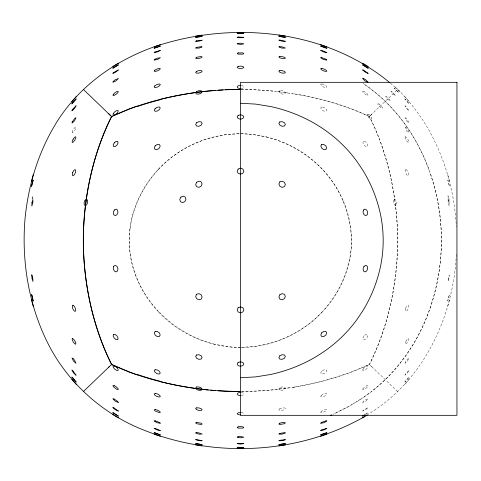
<?xml version="1.0" encoding="UTF-8"?>
<svg xmlns="http://www.w3.org/2000/svg" width="481" height="481" viewBox="0 0 481 481"><rect width="100%" height="100%" fill="white"/><g stroke="black" fill="none" stroke-linecap="round" stroke-linejoin="round"><path stroke-width="0.36" stroke-dasharray="2.4 1.8" d="M456.337 254.389C453.427 317.28 423.07 381.397 367.851 414.442M32.768 199.17L32.979 195.821L31.98 199.026M447.745 306.253L449.507 299.831M404.792 384.385L409.211 379.401M369.811 116.161L369.414 116.54C354.04 109.319 337.909 103.776 321.464 99.567A195.923 100.21 0 0 0 294.408 93.915L273.196 91.071L251.461 89.574A157.377 80.495 0 0 0 241.234 89.382M371.909 114.147L369.414 116.54C344.949 105.044 318.644 97.775 291.997 93.518M370.701 115.308L397.667 89.382C434.253 125.192 453.769 175.968 456.337 226.611M376.467 387.5C437.421 336.351 456.186 245.538 429.707 171.903M375.168 388.57L371.218 391.702M369.504 393.001L361.67 398.551M360.269 399.483L347.3 407.245L333.76 413.967M365.987 414.303L368.218 412.698L365.253 414.231M356.247 402.038C393.903 379.256 420.959 341.059 432.978 298.96A208.79 208.79 0 0 0 440.482 260.227L441.095 252.345A202.345 202.345 0 0 0 441.095 228.655L440.482 220.773A208.79 208.79 0 0 0 432.978 182.04C421.681 142.46 397.174 106.193 362.782 83.195M353.138 403.92L354.581 403.06M350.234 405.609L351.689 404.774M348.472 406.595L332.888 414.357M325.499 380.369L348.478 373.148L369.414 364.46C403.264 295.905 406.295 213.468 380.399 141.799M323.406 380.928L308.141 384.517L291.997 387.482M241.089 88.504L242.857 88.137L243.831 86.971L242.857 85.804L241.089 85.444M241.089 395.556L242.857 395.196L243.831 394.029L242.857 392.863L241.089 392.496M294.408 387.091L273.196 389.929L251.461 391.426A157.377 80.495 0 0 1 241.234 391.618M289.634 387.848L265.386 390.632L241.125 391.618M241.252 347.402L256.199 346.248L266.498 344.228A114.664 114.664 0 0 0 314.364 319.558A110.997 110.997 0 0 0 322.709 311.496M239.003 133.724L224.807 134.83L214.502 136.826A114.682 114.682 0 0 0 166.546 161.454A111.015 111.015 0 0 0 158.303 169.384M241.125 89.382L257.96 89.869L275.198 91.282M240.5 347.42L230.02 346.909L214.502 344.276M240.5 133.688L250.986 134.211L266.504 136.875M277.627 91.552L282.461 92.148M284.866 92.466L289.634 93.152M241.089 412.584L242.857 412.848L243.831 413.708M390.398 83.195L397.667 89.382M371.909 366.853L369.414 364.46C354.04 371.681 337.909 377.224 321.464 381.433A195.923 100.222 0 0 1 294.414 387.097M369.811 364.838L369.414 364.46C376.833 349.879 382.575 334.487 386.958 318.735A183.982 96.849 90 0 0 391.612 299.374C394.817 283.483 396.807 267.34 397.456 251.136A144.023 75.806 -90 0 0 397.456 229.864C396.807 213.66 394.823 197.517 391.606 181.626A183.982 96.837 90 0 0 386.958 162.271C382.587 146.513 376.827 131.127 369.414 116.54L374.597 127.447L379.756 140.061M395.262 87.073L400.066 91.691M371.705 366.654L397.667 391.618M404.792 96.615L409.211 101.599M343.266 201.076C353.445 224.344 354.25 251.461 345.19 275.216A108.472 108.472 0 0 1 322.691 311.478M428.872 169.577C419.558 144.005 404.864 120.268 385.221 101.347A171.434 171.434 0 0 0 363.059 83.405M447.745 174.747L449.507 181.169M266.492 136.917A114.676 114.676 0 0 1 314.231 161.43A111.015 111.015 0 0 1 322.721 169.619A108.748 108.748 0 0 1 343.278 201.07M158.321 169.402A108.484 108.484 0 0 0 135.63 205.784C126.587 229.533 127.327 256.638 137.482 279.912A108.748 108.748 0 0 0 158.327 311.718M166.426 319.522A110.997 110.997 0 0 1 158.315 311.73M214.514 344.234A114.676 114.676 0 0 1 166.414 319.54M393.428 200.198L393.356 202.495L394.306 204.792L395.731 205.742L396.783 204.792L396.861 202.495L395.905 200.198L394.486 199.242L393.428 200.198M130.044 228.337C120.959 300.12 193.031 360.125 262.139 345.208A115.224 115.224 0 0 0 308.441 324.338C331.054 306.998 346.783 281.066 350.751 252.772C353.391 230.05 347.841 206.974 336.207 187.38C312.385 148.28 263.594 126.653 218.663 135.901A115.242 115.242 0 0 0 172.354 156.77C149.747 174.104 134.013 200.036 130.044 228.337M72.192 131.517L72.144 132.66C74.176 131.746 75.776 129.365 75.86 127.134L74.82 127.609L73.298 129.431L72.192 131.517M405.267 136.784L405.188 137.969L406.174 140.127L407.641 141.991L408.73 142.472L408.808 141.282L407.828 139.123L406.361 137.259L405.267 136.784M362.999 369.077L362.872 370.412L364.213 370.46L366.233 369.198L367.755 367.358L367.875 366.017L366.534 365.969L364.514 367.231L362.999 369.077M447.901 299.994L447.811 300.98L449.44 294.522L447.901 299.994M448.021 195.821L448.232 199.17L449.23 202.375L449.02 199.026L448.021 195.821M448.208 278.138L448.07 281.493L449.044 278.277L449.182 274.922L448.208 278.138M448.07 199.507L448.208 202.862L449.182 206.078L449.044 202.723L448.07 199.507M405.627 308.327L405.273 310.534L405.934 311.447L407.221 310.534L408.375 308.327L408.724 306.12L408.062 305.213L406.782 306.12L405.627 308.327M405.206 362.247L405.026 363.329L407.563 361.063L408.976 357.966L406.433 360.233L405.206 362.247M363.263 141.39L362.927 142.929L364.021 145.07L365.909 146.567L367.484 146.537L367.827 144.997L366.726 142.851L364.838 141.36L363.263 141.39M363.083 388.438L362.716 389.568L363.907 389.52L365.957 388.329L367.664 386.682L368.031 385.552L366.847 385.6L363.083 388.438M405.255 374.302L404.888 375.264L407.359 372.985L409.109 370.111L405.255 374.302M321.236 395.412L320.731 396.633L321.993 397.035L324.284 396.38L326.262 395.045L326.767 393.819L325.505 393.422L323.214 394.077L321.236 395.412M406.174 340.873L405.188 343.031L405.267 344.216L406.361 343.741L407.828 341.877L408.808 339.718L408.73 338.528L407.641 339.009L406.174 340.873M364.021 335.93L362.927 338.071L363.263 339.61L364.838 339.64L366.726 338.149L367.827 336.003L367.484 334.463L365.909 334.433L364.021 335.93M321.621 371.344L320.737 373.028L321.621 374.026L323.749 373.761L325.884 372.384L326.767 370.701L325.884 369.703L323.749 369.967L321.621 371.344M363.155 401.569L362.62 402.519L365.764 401.22L368.127 398.779L364.983 400.078L363.155 401.569M405.327 381.241L404.816 382.088L409.187 377.062L405.327 381.241M321.32 411.363L320.671 412.343L321.825 412.584L324.104 411.94L326.178 410.792L326.827 409.812L325.673 409.572L323.394 410.215L321.32 411.363M279.828 387.86L278.872 389.249L279.828 390.277L282.125 390.344L284.421 389.406L285.377 388.017L284.421 386.989L282.125 386.922L279.828 387.86M405.934 169.552L405.273 170.466L405.627 172.673L406.782 174.88L408.062 175.787L408.724 174.88L408.375 172.673L407.221 170.466L405.934 169.552M363.215 410.329L362.566 411.123L365.62 409.722L368.187 407.551L363.215 410.329M321.621 106.974L320.737 107.972L321.621 109.656L323.749 111.033L325.884 111.297L326.767 110.299L325.884 108.616L323.749 107.239L321.621 106.974M279.816 408.706L278.86 409.77L279.816 410.479L282.125 410.419L284.433 409.62L285.389 408.555L284.433 407.846L282.125 407.906L279.816 408.706M279.828 90.723L278.872 91.751L279.828 93.14L282.125 94.078L284.421 94.011L285.377 92.983L284.421 91.594L282.125 90.656L279.828 90.723M321.993 83.965L320.731 84.367L321.236 85.588L323.214 86.923L325.505 87.578L326.767 87.181L326.262 85.955L324.284 84.62L321.993 83.965M368.398 114.207L367.051 114.195L367.111 115.542L368.542 117.454L370.508 118.807L371.849 118.819L371.795 117.472L370.364 115.56L368.398 114.207M363.907 91.48L362.716 91.432L363.083 92.562L366.847 95.4L368.031 95.448L367.664 94.318L365.957 92.671L363.907 91.48M379.034 103.998L377.856 103.812L378.084 104.984L381.475 108.249L382.654 108.429L382.425 107.263L379.034 103.998M386.664 96.669L385.612 96.35L387.53 99.164L390.416 100.968L388.504 98.154L386.664 96.669M406.18 127.609L405.14 127.134C405.224 129.365 406.824 131.746 408.856 132.66L408.808 131.517L406.18 127.609M391.889 91.655L390.957 91.216L393.031 93.861L395.755 95.833L391.889 91.655M406.006 118.164L405.026 117.671L406.433 120.767L408.976 123.034L408.796 121.958L406.006 118.164M405.76 106.283L404.888 105.736L406.637 108.604L409.109 110.889L405.76 106.283M394.985 88.684L394.161 88.131L398.965 92.749L394.985 88.684M405.585 99.537L404.816 98.912L409.187 103.938L405.585 99.537M448.196 180.928L447.811 180.02L449.44 186.478L448.196 180.928"/><path stroke-width="0.72" d="M31.493 181.169L33.255 174.747M71.789 101.599L76.208 96.615M389.838 82.72C325.577 29.293 232.209 20.515 154.605 46.675C115.446 60.414 79.894 85.72 57.455 121.008C38.811 150.535 28.247 184.638 24.982 219.306C21.525 261.255 28.632 304.22 47.264 342.087C65.626 379.287 97.174 409.127 134.848 426.304C207.341 458.658 295.562 456.126 364.772 416.504M83.333 391.618L109.295 366.654M108.616 367.31L111.586 364.46L128.439 371.627M111.189 364.838L111.586 364.46C141.937 378.679 174.994 386.538 208.243 389.971M364.267 414.869L362.53 416.161L364.983 414.917M112.77 66.564L118.482 63.143M362.518 417.857L367.394 414.935M112.386 116.161L111.586 116.54C73.906 193.284 73.906 287.716 111.586 364.46C104.167 349.879 98.425 334.487 94.042 318.735A183.982 96.849 -90 0 1 89.388 299.374C86.183 283.483 84.193 267.34 83.544 251.136A144.023 75.806 -90 0 1 83.544 229.864C84.193 213.66 86.177 197.517 89.394 181.626A183.982 96.837 -90 0 1 94.042 162.271C98.413 146.513 104.173 131.127 111.586 116.54L128.439 109.373M113.269 115.753C145.43 101.028 180.459 93.242 215.614 90.368M330.688 415.325L331.716 414.875M154.094 46.831L160.401 44.691M320.599 436.309L326.906 434.169M240.5 85.323L238.143 85.804L237.169 86.971L238.143 88.137L240.5 88.624M240.5 392.376L238.143 392.863L237.169 394.029L238.143 395.196L240.5 395.677M195.587 36.111L202.164 35.083M278.836 445.917L285.413 444.889M240.5 412.494L238.143 412.848L237.169 413.708L238.143 414.562L240.5 414.917M218.085 90.187L223.04 89.869M225.529 89.743L240.5 89.382L225.89 89.725L207.804 91.071A192.634 98.527 0 0 0 159.56 99.597M240.5 377.735L255.591 376.906L270.532 374.489A152.495 152.495 0 0 0 299.964 364.959C313.311 359.085 325.805 351.25 336.778 341.63A135.257 135.257 0 0 0 357.287 319.065L362.566 311.177A139.231 139.231 0 0 0 378.655 274.11C384.698 252.224 384.686 228.776 378.661 206.89A139.231 139.231 0 0 0 362.566 169.823L357.287 161.935A135.257 135.257 0 0 0 336.778 139.37C327.11 130.916 316.288 123.803 304.72 118.23A152.212 152.212 0 0 0 270.526 106.517L255.591 104.094L240.5 103.265M237.169 32.377L243.831 32.377M237.169 448.623L243.831 448.623M218.085 390.812L240.5 391.618L225.89 391.275L207.804 389.929A192.634 98.527 0 0 1 159.56 381.403M215.614 390.632L210.696 390.205M278.836 35.083L285.413 36.111M195.587 444.889L202.164 445.917M320.599 44.691L326.906 46.831M154.094 434.169L160.401 436.309M362.518 63.143L368.23 66.564M112.77 414.436L118.482 417.857M111.189 116.161L111.586 116.54L108.616 113.69M110.299 115.308L83.333 89.382M71.789 379.401L76.208 384.385M31.493 299.831L33.255 306.253M137.722 106.385A205.958 105.586 0 0 1 159.818 99.856M128.331 109.301A198.99 102.952 0.3 0 1 137.295 106.054M159.818 381.144A205.958 105.586 0 0 1 137.722 374.615M137.295 374.946A198.99 102.952 -0.3 0 1 128.331 371.699M72.27 338.528L72.192 339.718L73.172 341.877L74.639 343.741L75.733 344.216L75.812 343.031L74.826 340.873L73.359 339.009L72.27 338.528M31.65 185.498L31.56 186.478L33.189 180.02L31.65 185.498M113.245 113.642L113.125 114.983L114.466 115.031L116.486 113.769L118.001 111.923L118.128 110.588L116.787 110.54L114.767 111.802L113.245 113.642M31.956 202.723L31.818 206.078L32.792 202.862L32.93 199.507L31.956 202.723M31.818 274.922L31.956 278.277L32.93 281.493L32.792 278.138L31.818 274.922M72.625 172.673L72.276 174.88L72.938 175.787L74.218 174.88L75.373 172.673L75.727 170.466L75.066 169.552L73.779 170.466L72.625 172.673M113.678 266.312L113.3 268.626L114.286 270.947L116.053 271.903L117.568 270.947L117.947 268.626L116.967 266.312L115.199 265.356L113.678 266.312M363.432 210.053L363.053 212.374L364.033 214.688L365.8 215.644L367.322 214.688L367.7 212.374L366.714 210.053L364.947 209.097L363.432 210.053M72.204 121.958L72.024 123.034L74.567 120.767L75.974 117.671L74.994 118.164L72.204 121.958M113.516 334.463L113.173 336.003L114.274 338.149L116.161 339.64L117.737 339.61L118.073 338.071L116.979 335.93L115.091 334.433L113.516 334.463M113.336 94.318L112.969 95.448L114.153 95.4L116.204 94.21L117.917 92.562L118.284 91.432L117.093 91.48L115.043 92.671L113.336 94.318M72.252 109.921L71.891 110.889L74.363 108.604L76.112 105.736L72.252 109.921M155.165 145.875L154.299 147.98L155.165 149.513L157.251 149.573L159.337 148.124L160.203 146.02L159.337 144.486L157.251 144.426L155.165 145.875M321.663 332.876L320.797 334.98L321.663 336.514L323.749 336.574L325.835 335.125L326.701 333.02L325.835 331.487L323.749 331.427L321.663 332.876M154.738 85.955L154.233 87.181L155.495 87.578L157.786 86.923L159.764 85.588L160.269 84.367L159.007 83.965L156.716 84.62L154.738 85.955M85.095 200.198L84.139 202.495L84.217 204.792L85.269 205.742L86.694 204.792L87.644 202.495L87.572 200.198L86.514 199.242L85.095 200.198M196.597 182.317L195.653 184.59L196.597 186.676L198.875 187.356L201.154 186.225L202.098 183.952L201.154 181.866L198.875 181.187L196.597 182.317M279.846 294.775L278.902 297.048L279.846 299.134L282.125 299.813L284.403 298.683L285.347 296.41L284.403 294.324L282.125 293.644L279.846 294.775M114.286 210.053L113.3 212.374L113.678 214.688L115.199 215.644L116.967 214.688L117.947 212.374L117.568 210.053L116.053 209.097L114.286 210.053M364.033 266.312L363.053 268.626L363.432 270.947L364.947 271.903L366.714 270.947L367.7 268.626L367.322 266.312L365.8 265.356L364.033 266.312M196.597 294.324L195.653 296.41L196.597 298.683L198.875 299.813L201.154 299.134L202.098 297.048L201.154 294.775L198.875 293.644L196.597 294.324M279.846 181.866L278.902 183.952L279.846 186.225L282.125 187.356L284.403 186.676L285.347 184.59L284.403 182.317L282.125 181.187L279.846 181.866M73.172 139.123L72.192 141.282L72.27 142.472L73.359 141.991L74.826 140.127L75.812 137.969L75.733 136.784L74.639 137.259L73.172 139.123M238.143 169.053L237.169 171.164L238.143 173.268L240.5 174.14L242.857 173.268L243.831 171.164L242.857 169.053L240.5 168.182L238.143 169.053M238.143 307.732L237.169 309.836L238.143 311.947L240.5 312.818L242.857 311.947L243.831 309.836L242.857 307.732L240.5 306.86L238.143 307.732M180.892 197.114L179.756 199.381L180.429 201.647L182.533 202.585L184.824 201.647L185.961 199.381L185.287 197.114L183.183 196.176L180.892 197.114M114.274 142.851L113.173 144.997L113.516 146.537L115.091 146.567L116.979 145.07L118.073 142.929L117.737 141.39L116.161 141.36L114.274 142.851M155.116 108.616L154.233 110.299L155.116 111.297L157.251 111.033L159.379 109.656L160.263 107.972L159.379 106.974L157.251 107.239L155.116 108.616M196.585 122.739L195.641 124.537L196.585 126.01L198.875 126.287L201.16 125.21L202.11 123.407L201.16 121.933L198.875 121.657L196.585 122.739M279.84 355.79L278.89 357.593L279.84 359.067L282.125 359.343L284.415 358.261L285.359 356.463L284.415 354.99L282.125 354.713L279.84 355.79M113.402 81.271L112.873 82.221L116.017 80.922L118.38 78.481L115.236 79.78L113.402 81.271M155.165 331.487L154.299 333.02L155.165 335.125L157.251 336.574L159.337 336.514L160.203 334.98L159.337 332.876L157.251 331.427L155.165 331.487M321.663 144.486L320.797 146.02L321.663 148.124L323.749 149.573L325.835 149.513L326.701 147.98L325.835 145.875L323.749 144.426L321.663 144.486M72.33 103.09L71.813 103.938L76.184 98.912L72.33 103.09M238.143 115.386L237.169 116.967L238.143 118.554L240.5 119.21L242.857 118.554L243.831 116.967L242.857 115.386L240.5 114.731L238.143 115.386M238.143 362.446L237.169 364.033L238.143 365.614L240.5 366.269L242.857 365.614L243.831 364.033L242.857 362.446L240.5 361.79L238.143 362.446M279.84 121.933L278.89 123.407L279.84 125.21L282.125 126.287L284.415 126.01L285.359 124.537L284.415 122.739L282.125 121.657L279.84 121.933M196.585 354.99L195.641 356.463L196.585 358.261L198.875 359.343L201.16 359.067L202.11 357.593L201.16 355.79L198.875 354.713L196.585 354.99M154.822 70.208L154.173 71.188L155.327 71.428L157.606 70.785L159.68 69.637L160.329 68.657L159.175 68.416L156.896 69.06L154.822 70.208M196.579 91.594L195.623 92.983L196.579 94.011L198.875 94.078L201.172 93.14L202.128 91.751L201.172 90.723L198.875 90.656L196.579 91.594M72.938 305.213L72.276 306.12L72.625 308.327L73.779 310.534L75.066 311.447L75.727 310.534L75.373 308.327L74.218 306.12L72.938 305.213M113.462 72.649L112.813 73.449L115.867 72.048L118.434 69.877L113.462 72.649M155.116 369.703L154.233 370.701L155.116 372.384L157.251 373.761L159.379 374.026L160.263 373.028L159.379 371.344L157.251 369.967L155.116 369.703M196.567 71.38L195.611 72.445L196.567 73.154L198.875 73.094L201.184 72.294L202.14 71.23L201.184 70.521L198.875 70.581L196.567 71.38M196.579 386.989L195.623 388.017L196.579 389.406L198.875 390.344L201.172 390.277L202.128 389.249L201.172 387.86L198.875 386.922L196.579 386.989M154.882 59.289L154.136 60.077L157.485 59.518L160.365 57.72L157.016 58.273L154.882 59.289M321.38 422.498L320.635 423.28L323.984 422.727L326.864 420.923L325.787 420.827L321.38 422.498M238.143 66.438L237.169 67.292L238.143 68.152L240.5 68.506L242.857 68.152L243.831 67.292L242.857 66.438L240.5 66.083L238.143 66.438M113.528 67.653L112.782 68.302L118.47 64.839L113.528 67.653M196.561 57.305L195.599 58.123L196.561 58.604L198.875 58.46L201.19 57.78L202.146 56.956L201.19 56.481L196.561 57.305M279.81 423.22L278.854 424.044L279.81 424.519L284.439 423.695L285.401 422.877L284.439 422.396L282.125 422.54L279.81 423.22M154.93 52.008L154.112 52.621L157.395 51.912L160.383 50.379L154.93 52.008M321.428 430.002L320.617 430.621L323.893 429.906L326.888 428.379L321.428 430.002M279.816 70.521L278.86 71.23L279.816 72.294L282.125 73.094L284.433 73.154L285.389 72.445L284.433 71.38L282.125 70.581L279.816 70.521M196.567 407.846L195.611 408.555L196.567 409.62L198.875 410.419L201.184 410.479L202.14 409.77L201.184 408.706L198.875 407.906L196.567 407.846M196.555 47.433L195.593 48.058L198.875 48.148L202.158 46.94L201.196 46.645L196.555 47.433M279.804 433.441L278.842 434.06L282.125 434.151L285.407 432.942L284.445 432.647L279.804 433.441M238.143 52.892L237.169 53.523L238.143 54.149L242.857 54.149L243.831 53.523L242.857 52.892L238.143 52.892M238.143 426.851L237.169 427.477L238.143 428.108L242.857 428.108L243.831 427.477L242.857 426.851L240.5 426.587L238.143 426.851M154.972 47.811L154.1 48.274L160.401 46.11L154.972 47.811M321.476 434.427L320.599 434.89L326.9 432.726L321.476 434.427M279.81 56.481L278.854 56.956L279.81 57.78L282.125 58.46L284.439 58.604L285.401 58.123L284.439 57.305L282.125 56.62L279.81 56.481M196.561 422.396L195.599 422.877L196.561 423.695L201.19 424.519L202.146 424.044L201.19 423.22L196.561 422.396M196.507 40.867L195.593 41.312L198.942 41.174L202.158 40.224L196.507 40.867M279.756 440.331L278.842 440.776L282.191 440.638L285.407 439.688L279.756 440.331M238.143 43.386L237.169 43.831L240.5 44.456L243.831 43.831L240.5 43.206L238.143 43.386M238.143 436.724L237.169 437.169L240.5 437.794L243.831 437.169L240.5 436.544L238.143 436.724M155.495 393.422L154.233 393.819L154.738 395.045L156.716 396.38L159.007 397.035L160.269 396.633L159.764 395.412L157.786 394.077L155.495 393.422M196.525 37.103L195.587 37.398L202.164 36.352L196.525 37.103M279.78 444.354L278.836 444.648L285.413 443.602L279.78 444.354M279.804 46.645L278.842 46.94L282.125 48.148L285.407 48.058L282.125 46.849L279.804 46.645M196.555 432.647L195.593 432.942L198.875 434.151L202.158 434.06L198.875 432.852L196.555 432.647M238.143 37.061L237.169 37.344L240.5 37.746L243.831 37.344L238.143 37.061M238.143 443.374L237.169 443.656L240.5 444.059L243.831 443.656L238.143 443.374M321.825 68.416L320.671 68.657L321.32 69.637L323.394 70.785L325.673 71.428L326.827 71.188L326.178 70.208L324.104 69.06L321.825 68.416M155.327 409.572L154.173 409.812L154.822 410.792L159.175 412.584L160.329 412.343L159.68 411.363L157.606 410.215L155.327 409.572M238.143 33.46L237.169 33.598L243.831 33.598L238.143 33.46M238.143 447.258L237.169 447.402L243.831 447.402L238.143 447.258M279.852 40.091L278.842 40.224L282.058 41.174L285.407 41.312L279.852 40.091M196.597 439.562L195.593 439.688L198.809 440.638L202.158 440.776L196.597 439.562M321.717 57.624L320.635 57.72L323.515 59.518L326.864 60.077L326.118 59.289L321.717 57.624M155.213 420.827L154.136 420.923L157.016 422.727L160.365 423.28L159.62 422.498L155.213 420.827M114.466 365.969L113.125 366.017L113.245 367.358L114.767 369.198L116.787 370.46L118.128 370.412L118.001 369.077L116.486 367.231L114.466 365.969M456.95 82.323L240.5 82.323L240.5 415.325L456.95 415.325L456.95 82.323M279.822 36.364L278.836 36.352L285.413 37.398L279.822 36.364M196.573 443.614L195.587 443.602L202.164 444.648L196.573 443.614M114.153 385.6L112.969 385.552L113.336 386.682L117.093 389.52L118.284 389.568L117.917 388.438L116.204 386.79L114.153 385.6M321.639 50.421L320.617 50.379L323.605 51.912L326.888 52.621L321.639 50.421M155.135 428.415L154.112 428.379L157.107 429.906L160.383 430.621L155.135 428.415M363.702 78.625L362.62 78.481L364.983 80.922L368.127 82.221L365.764 79.78L363.702 78.625M113.955 398.917L112.873 398.779L115.236 401.22L118.38 402.519L117.845 401.569L113.955 398.917M321.573 46.284L320.599 46.11L326.9 48.274L321.573 46.284M155.074 432.9L154.1 432.726L160.401 434.89L155.074 432.9M363.558 70.13L362.566 69.877L365.133 72.048L368.187 73.449L363.558 70.13M113.811 407.804L112.813 407.551L115.38 409.722L118.434 411.123L113.811 407.804M363.45 65.206L362.53 64.839L368.218 68.302L363.45 65.206M113.696 413.065L112.782 412.698L118.47 416.161L113.696 413.065M73.004 358.453L72.024 357.966L73.437 361.063L75.974 363.329L74.567 360.233L73.004 358.453M72.763 370.659L71.891 370.111L73.641 372.985L76.112 375.264L72.763 370.659M72.583 377.687L71.813 377.062L76.184 382.088L72.583 377.687M31.944 295.43L31.56 294.522L33.189 300.98L31.944 295.43"/></g></svg>
